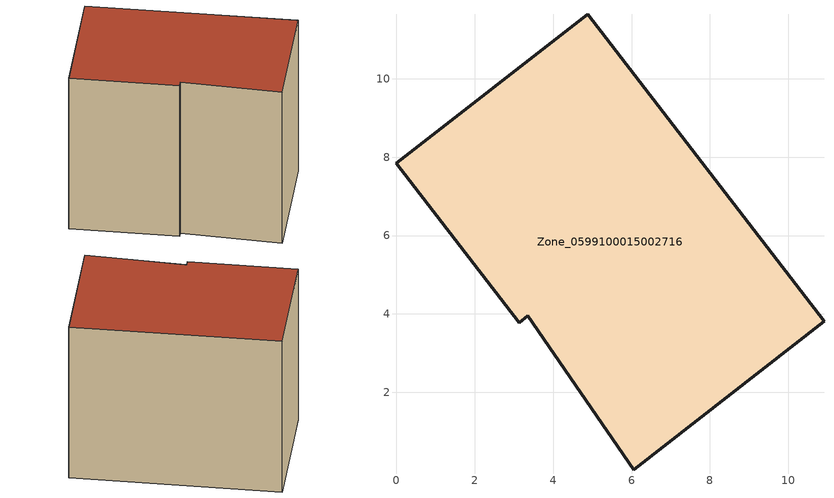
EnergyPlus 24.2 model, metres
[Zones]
Zone_0599100015002716
 floor ground (C_G): 4.88,11.65 10.91,3.81 6.05,0.02 3.35,3.95 3.13,3.77 0,7.84 z0.84
 wall outside (C_F): 10.91,3.81 4.88,11.65 0,7.84 3.13,3.77 3.35,3.95 6.05,0.02 10.91,3.81 z0.84:9.07
 roof outside (C_R): 4.88,11.65 0,7.84 3.13,3.77 3.35,3.95 6.05,0.02 10.91,3.81 z9.07
[BUILDING]
Pand.0599100015002716: North Axis=0; Terrain=City; Loads Convergence Tolerance Value=0.04; Temperature Convergence Tolerance Value=0.4; Solar Distribution=FullExterior; Maximum Number of Warmup Days=25; Minimum Number of Warmup Days=1
[Site:Location]
Rotterdam.The.Hague.AP_ZH_NLD Design_Conditions: Latitude=51.96; Longitude=4.45; Time Zone=1; Elevation=-4.5
[SITE:GROUNDTEMPERATURE:BUILDINGSURFACE]
18, 18, 18, 18, 18, 18, 18, 18, 18, 18, 18, 18
[MATERIAL] Thermal Absorptance=0.9; Solar Absorptance=0.7; Visible Absorptance=0.7
Name | Roughness | Thickness | Conductivity | Density | Specific Heat
G.TC.1965-1974 | MediumSmooth | 0.15 | 0.882353 | 540 | 1210
F.TC.1965-1974 | Rough | 0.3 | 0.697674 | 1920 | 840
R.TC.1965-1974 | MediumRough | 0.2 | 0.232558 | 1500 | 1000
[CONSTRUCTION]
C_G: G.TC.1965-1974
C_F: F.TC.1965-1974
C_R: R.TC.1965-1974
[ZONE]
Zone_0599100015002716: Type=1; Multiplier=1; Ceiling Height=Autocalculate; Volume=Autocalculate; Floor Area=autocalculate; Part of Total Floor Area=Yes
[ZONEINFILTRATION:DESIGNFLOWRATE]
Infil_Zone_0599100015002716: Zone or ZoneList or Space or SpaceList=Zone_0599100015002716; Schedule=AlwaysOn; Design Flow Rate Calculation Method=Flow/Area; Flow Rate per Floor Area=0.003; Constant Term Coefficient=1; Temperature Term Coefficient=0; Velocity Term Coefficient=0; Velocity Squared Term Coefficient=0
[HVACTEMPLATE:ZONE:IDEALLOADSAIRSYSTEM]
Zone_0599100015002716: Maximum Heating Supply Air Temperature=50; Minimum Cooling Supply Air Temperature=13; Maximum Heating Supply Air Humidity Ratio=0.0156; Minimum Cooling Supply Air Humidity Ratio=0.0077; Heating Limit=NoLimit; Cooling Limit=NoLimit; Dehumidification Control Type=ConstantSensibleHeatRatio; Cooling Sensible Heat Ratio=0.7; Dehumidification Setpoint=60; Humidification Control Type=None; Humidification Setpoint=30; Outdoor Air Method=None; Outdoor Air Flow Rate per Person=0.00944; Outdoor Air Flow Rate per Zone Floor Area=0; Outdoor Air Flow Rate per Zone=0; Demand Controlled Ventilation Type=None; Outdoor Air Economizer Type=NoEconomizer; Heat Recovery Type=None; Sensible Heat Recovery Effectiveness=0.7; Latent Heat Recovery Effectiveness=0.65
[ZONECONTROL:THERMOSTAT]
ThermostatControl_Zone_0599100015002716: Zone or ZoneList=Zone_0599100015002716; Control Type Schedule=DualSetpointControlType; Control 1=Thermostat_Zone_0599100015002716; Temperature Difference Between Cutout And Setpoint=0
[THERMOSTATSETPOINT:DUALSETPOINT]
Thermostat_Zone_0599100015002716: Heating Setpoint Temperature Schedule=HeatingSetpoint_Zone_0599100015002716; Cooling Setpoint Temperature Schedule=CoolingSetpoint_Zone_0599100015002716
[SCHEDULE:COMPACT]
HeatingSetpoint_Zone_0599100015002716: Through: 12/31, For: AllDays, Until: 24:00, 21
CoolingSetpoint_Zone_0599100015002716: Through: 12/31, For: AllDays, Until: 24:00, 24
DualSetpointControlType: Through: 12/31, For: AllDays, Until: 24:00, 4
AlwaysOn: Through: 12/31, For: AllDays, Until: 24:00, 1
